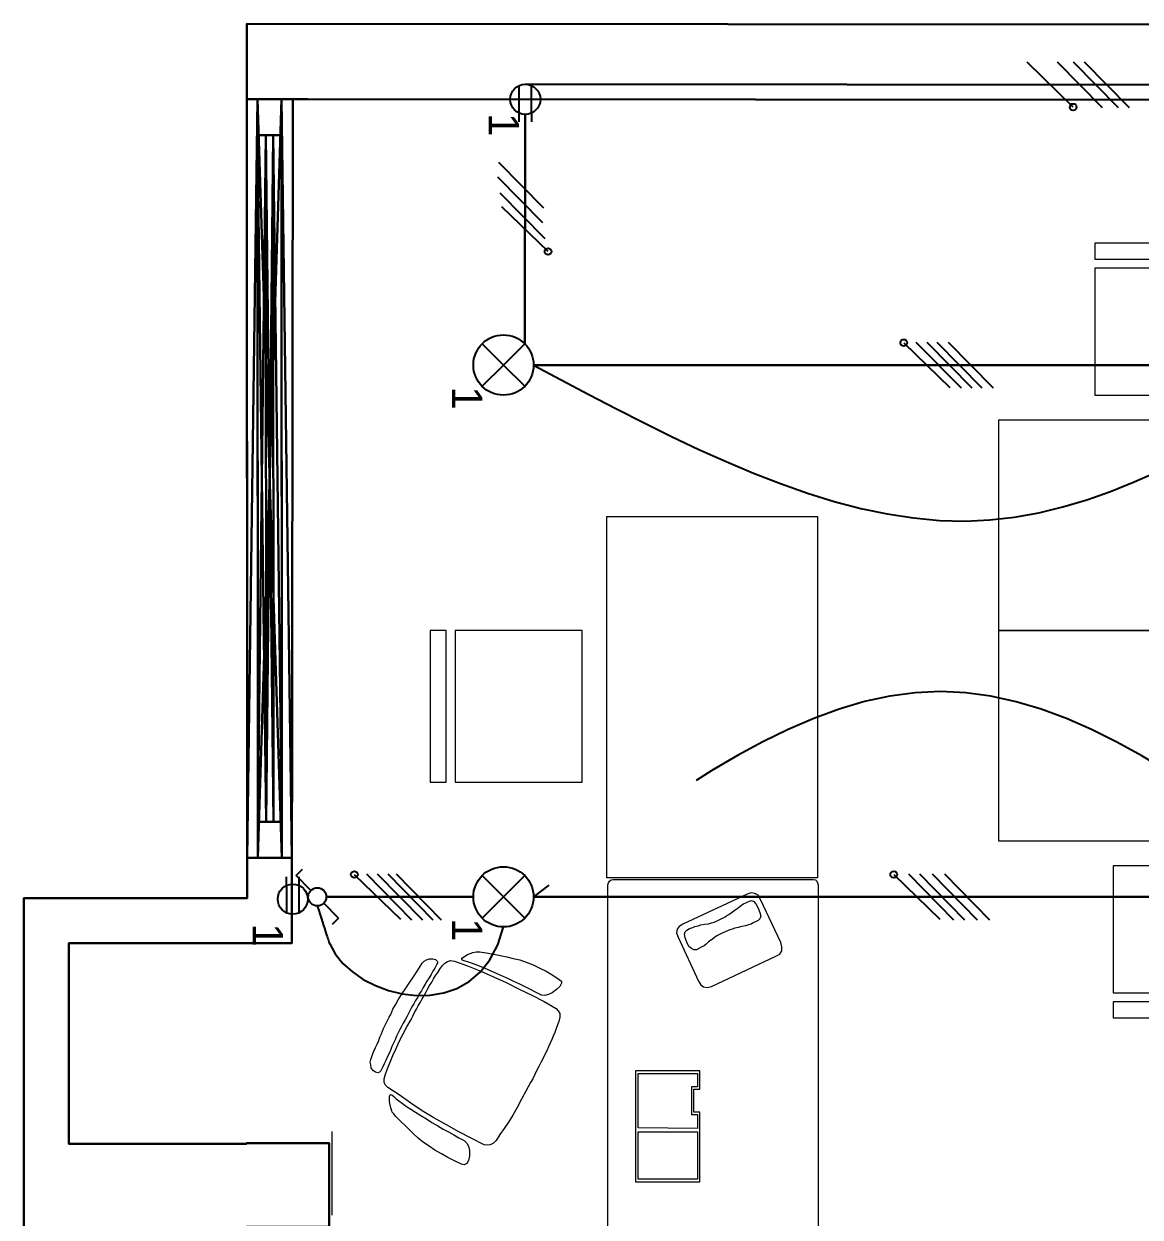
# Model space of a CAD drawing. Header units: metres. Extents: x -0.1 to 64.1, y -0.2 to 39.7.
# Drawn here: x 10.23 to 13.937, y 33.428 to 37.392 of the extents above; entities that cross this region are included whole.
import ezdxf

# ---------------------------------------------------------------- set-up
doc = ezdxf.new("R2010")
doc.units = ezdxf.units.M
doc.header["$LTSCALE"] = 0.2
doc.linetypes.add('ACAD_ISO02W100', pattern=[15, 12, -3])
for name, color, linetype in [('Canaletas', 4, 'Continuous'), ('conexiones', 7, 'ACAD_ISO02W100'), ('Fases', 7, 'Continuous'), ('Indicacion-Tabla', 7, 'Continuous'), ('Luminaria', 7, 'Continuous'), ('Medidas', 1, 'Continuous'), ('Tomacorrientes', 7, 'Continuous'), ('www.dwgautocad.com', 7, 'Continuous')]:
    doc.layers.add(name, color=color, linetype=linetype)
for name, color, linetype, true_color in [('DLX_APERT', 7, 'Continuous', 0x969696), ('DLX_CONT', 7, 'Continuous', 0x969696), ('DLX_ROOF', 7, 'Continuous', 0x7f7f7f)]:
    doc.layers.add(name, color=color, linetype=linetype, true_color=true_color)
for name, color, linetype, lineweight in [('L-Suelo', 7, 'ACAD_ISO02W100', 30), ('L-Techo', 7, 'Continuous', 30), ('Muebles', 9, 'Continuous', 5)]:
    doc.layers.add(name, color=color, linetype=linetype, lineweight=lineweight)
doc.layers.get('0').off()
doc.styles.get("Standard").update_dxf_attribs({"font": 'arial.ttf'})

# ---------------------------------------------------------------- blocks, each defined once
blk = doc.blocks.new('Tomacorriente')
at = {"layer": 'Tomacorrientes'}
for p, q in [((0.0453, 0.0211), (-0.0453, 0.0211)), ((0.0453, 0.0211), (0.0743, 0.0211)), ((-0.0453, -0.0211), (0.0453, -0.0211)), ((0.0453, -0.0211), (0.0743, -0.0211))]:
    blk.add_line(p, q, dxfattribs=at)
blk.add_circle((0, 0), 0.05, dxfattribs=at)
blk = doc.blocks.new('871_0_0')
mesh = blk.add_polyface()
corners = [(-1.1404, 0.0125, 0.88), (1.1404, -0.0125, 0.88), (1.1404, 0.0125, 0.88), (1.1404, -0.0125, 0.88), (-1.1404, 0.0125, 0.88), (-1.1404, -0.0125, 0.88), (-1.1404, 0.0125, -0.88), (-1.1404, -0.0125, 0.88), (-1.1404, 0.0125, 0.88), (-1.1404, -0.0125, 0.88), (-1.1404, 0.0125, -0.88), (-1.1404, -0.0125, -0.88), (1.1404, 0.0125, 0.88), (1.1404, -0.0125, -0.88), (1.1404, 0.0125, -0.88), (1.1404, -0.0125, -0.88), (1.1404, 0.0125, 0.88), (1.1404, -0.0125, 0.88), (1.1404, 0.0125, -0.88), (-1.1404, -0.0125, -0.88), (-1.1404, 0.0125, -0.88), (-1.1404, -0.0125, -0.88), (1.1404, 0.0125, -0.88), (1.1404, -0.0125, -0.88)]
mesh.append_faces([[corners[k] for k in face] for face in [(0, 1, 2), (3, 4, 5), (6, 7, 8), (9, 10, 11), (12, 13, 14), (15, 16, 17), (18, 19, 20), (21, 22, 23)]])
blk = doc.blocks.new('871_0_1')
mesh = blk.add_polyface()
corners = [(-1.2604, 0.04, 1), (1.2604, -0.04, 1), (1.2604, 0.04, 1), (1.2604, -0.04, 1), (-1.2604, 0.04, 1), (-1.2604, -0.04, 1), (1.2604, 0.04, 1), (1.2604, -0.04, -1), (1.2604, 0.04, -1), (1.2604, -0.04, -1), (1.2604, 0.04, 1), (1.2604, -0.04, 1), (1.2604, 0.04, -1), (-1.2604, -0.04, -1), (-1.2604, 0.04, -1), (-1.2604, -0.04, -1), (1.2604, 0.04, -1), (1.2604, -0.04, -1), (-1.2604, 0.04, -1), (-1.2604, -0.04, 1), (-1.2604, 0.04, 1), (-1.2604, -0.04, 1), (-1.2604, 0.04, -1), (-1.2604, -0.04, -1), (1.2604, -0.04, -1), (-1.1404, -0.04, -0.88), (-1.2604, -0.04, -1), (-1.2604, -0.04, -1), (-1.1404, -0.04, 0.88), (-1.2604, -0.04, 1), (-1.2604, -0.04, -1), (-1.1404, -0.04, -0.88), (-1.1404, -0.04, 0.88), (1.2604, -0.04, -1), (1.1404, -0.04, -0.88), (-1.1404, -0.04, -0.88), (1.2604, -0.04, 1), (1.1404, -0.04, -0.88), (1.2604, -0.04, -1), (1.2604, -0.04, 1), (1.1404, -0.04, 0.88), (1.1404, -0.04, -0.88), (-1.2604, -0.04, 1), (1.1404, -0.04, 0.88), (1.2604, -0.04, 1), (1.1404, -0.04, 0.88), (-1.2604, -0.04, 1), (-1.1404, -0.04, 0.88), (1.2604, 0.04, 1), (-1.1404, 0.04, 0.88), (-1.2604, 0.04, 1), (-1.2604, 0.04, 1), (-1.1404, 0.04, -0.88), (-1.2604, 0.04, -1), (-1.2604, 0.04, 1), (-1.1404, 0.04, 0.88), (-1.1404, 0.04, -0.88), (1.2604, 0.04, 1), (1.1404, 0.04, 0.88), (-1.1404, 0.04, 0.88), (1.2604, 0.04, -1), (1.1404, 0.04, 0.88), (1.2604, 0.04, 1), (1.2604, 0.04, -1), (1.1404, 0.04, -0.88), (1.1404, 0.04, 0.88), (-1.2604, 0.04, -1), (1.1404, 0.04, -0.88), (1.2604, 0.04, -1), (1.1404, 0.04, -0.88), (-1.2604, 0.04, -1), (-1.1404, 0.04, -0.88), (1.1404, -0.0125, 0.88), (-1.1404, -0.04, 0.88), (-1.1404, -0.0125, 0.88), (-1.1404, -0.04, 0.88), (1.1404, -0.0125, 0.88), (1.1404, -0.04, 0.88), (1.1404, -0.04, 0.88), (1.1404, -0.0125, -0.88), (1.1404, -0.04, -0.88), (1.1404, -0.0125, -0.88), (1.1404, -0.04, 0.88), (1.1404, -0.0125, 0.88), (-1.1404, -0.04, -0.88), (-1.1404, -0.0125, 0.88), (-1.1404, -0.04, 0.88), (-1.1404, -0.0125, 0.88), (-1.1404, -0.04, -0.88), (-1.1404, -0.0125, -0.88), (1.1404, -0.04, -0.88), (-1.1404, -0.0125, -0.88), (-1.1404, -0.04, -0.88), (-1.1404, -0.0125, -0.88), (1.1404, -0.04, -0.88), (1.1404, -0.0125, -0.88), (-1.1404, 0.0125, 0.88), (1.1404, 0.04, 0.88), (1.1404, 0.0125, 0.88), (1.1404, 0.04, 0.88), (-1.1404, 0.0125, 0.88), (-1.1404, 0.04, 0.88), (-1.1404, -0.0125, 0.88), (1.1404, 0.0125, 0.88), (1.1404, -0.0125, 0.88), (1.1404, 0.0125, 0.88), (-1.1404, -0.0125, 0.88), (-1.1404, 0.0125, 0.88), (1.1404, 0.04, -0.88), (1.1404, 0.0125, 0.88), (1.1404, 0.04, 0.88), (1.1404, 0.0125, 0.88), (1.1404, 0.04, -0.88), (1.1404, 0.0125, -0.88), (1.1404, 0.0125, -0.88), (1.1404, -0.0125, 0.88), (1.1404, 0.0125, 0.88), (1.1404, -0.0125, 0.88), (1.1404, 0.0125, -0.88), (1.1404, -0.0125, -0.88), (1.1404, 0.04, -0.88), (-1.1404, 0.0125, -0.88), (1.1404, 0.0125, -0.88), (-1.1404, 0.0125, -0.88), (1.1404, 0.04, -0.88), (-1.1404, 0.04, -0.88), (1.1404, -0.0125, -0.88), (-1.1404, 0.0125, -0.88), (-1.1404, -0.0125, -0.88), (-1.1404, 0.0125, -0.88), (1.1404, -0.0125, -0.88), (1.1404, 0.0125, -0.88), (-1.1404, 0.04, 0.88), (-1.1404, 0.0125, -0.88), (-1.1404, 0.04, -0.88), (-1.1404, 0.0125, -0.88), (-1.1404, 0.04, 0.88), (-1.1404, 0.0125, 0.88), (-1.1404, -0.0125, -0.88), (-1.1404, 0.0125, 0.88), (-1.1404, -0.0125, 0.88), (-1.1404, 0.0125, 0.88), (-1.1404, -0.0125, -0.88), (-1.1404, 0.0125, -0.88)]
mesh.append_faces([[corners[k] for k in face] for face in [(0, 1, 2), (3, 4, 5), (6, 7, 8), (9, 10, 11), (12, 13, 14), (15, 16, 17), (18, 19, 20), (21, 22, 23), (24, 25, 26), (27, 28, 29), (30, 31, 32), (33, 34, 35), (36, 37, 38), (39, 40, 41), (42, 43, 44), (45, 46, 47), (48, 49, 50), (51, 52, 53), (54, 55, 56), (57, 58, 59), (60, 61, 62), (63, 64, 65), (66, 67, 68), (69, 70, 71), (72, 73, 74), (75, 76, 77), (78, 79, 80), (81, 82, 83), (84, 85, 86), (87, 88, 89), (90, 91, 92), (93, 94, 95), (96, 97, 98), (99, 100, 101), (102, 103, 104), (105, 106, 107), (108, 109, 110), (111, 112, 113), (114, 115, 116), (117, 118, 119), (120, 121, 122), (123, 124, 125), (126, 127, 128), (129, 130, 131), (132, 133, 134), (135, 136, 137), (138, 139, 140), (141, 142, 143)]])
blk = doc.blocks.new('871_0_2')
mesh = blk.add_polyface()
corners = [(-1.1404, -0.0125, -0.88), (1.1404, -0.0125, 0.88), (-1.1404, -0.0125, 0.88), (1.1404, -0.0125, 0.88), (-1.1404, -0.0125, -0.88), (1.1404, -0.0125, -0.88), (1.1404, 0.0125, -0.88), (-1.1404, 0.0125, 0.88), (1.1404, 0.0125, 0.88), (-1.1404, 0.0125, 0.88), (1.1404, 0.0125, -0.88), (-1.1404, 0.0125, -0.88)]
mesh.append_faces([[corners[k] for k in face] for face in [(0, 1, 2), (3, 4, 5), (6, 7, 8), (9, 10, 11)]])
blk = doc.blocks.new('Lampara')
at = {"layer": 'Luminaria'}
for q in [(-0.0707, 0.0707), (0.0707, 0.0707), (-0.0707, -0.0707), (0.0707, -0.0707)]:
    blk.add_line((0, 0), q, dxfattribs=at)
blk.add_circle((0, 0), 0.1, dxfattribs=at)
blk = doc.blocks.new('*U110')
at = {"layer": 'Luminaria'}
for p, q in [((0.0707, 0.0707), (0.0212, 0.0212)), ((0.0707, 0.0707), (0.0919, 0.0495)), ((-0.0212, -0.0212), (-0.0707, -0.0707)), ((-0.0707, -0.0707), (-0.0919, -0.0495))]:
    blk.add_line(p, q, dxfattribs=at)
blk.add_circle((0, 0), 0.03, dxfattribs=at)
blk = doc.blocks.new('Fase')
at = {"layer": 'Fases'}
blk.add_line((-0.0535, -0.0922), (0.0535, 0.0922), dxfattribs=at)
blk = doc.blocks.new('Neutro')
at = {"layer": 'Fases'}
h = blk.add_hatch(dxfattribs=at)
h.set_pattern_fill('ANGLE', color=256)
h.set_pattern_definition([(0, (-26.865, -1.6355), (0, 6.985), [5.08, -1.905]), (90, (-26.865, -1.6355), (-6.985, 4e-16), [5.08, -1.905])])
h.paths.add_polyline_path([(-0.0645, -0.0922, 1), (-0.0424, -0.0922, 1)])
blk.add_circle((-0.0535, -0.0922), 0.0111, dxfattribs=at)
blk.add_blockref('Fase', (0, 0), dxfattribs=at)
blk = doc.blocks.new('A$C5C5878FB')
at = {"layer": 'Muebles'}
for p, q in [((0, 1286.8, -35.3), (1200, 1286.8, -35.3)), ((0, 586.8, -35.3), (0, 1286.8, -35.3)), ((1200, 1286.8, -35.3), (1200, 586.8, -35.3)), ((1200, 586.8, -35.3), (0, 586.8, -35.3)), ((378.7, 505, -35.3), (378.7, 83.2, -35.3)), ((882.2, 505, -35.3), (378.7, 505, -35.3)), ((882.2, 83.2, -35.3), (882.2, 505, -35.3)), ((378.7, 83.2, -35.3), (882.2, 83.2, -35.3)), ((882.2, 53.5, -35.3), (378.7, 53.5, -35.3)), ((378.7, 53.5, -35.3), (378.7, 0, -35.3)), ((882.2, 0, -35.3), (882.2, 53.5, -35.3)), ((378.7, 0, -35.3), (882.2, 0, -35.3))]:
    blk.add_line(p, q, dxfattribs=at)

msp = doc.modelspace()

# ---------------------------------------------------------------- linework, layer by layer
at = {"layer": 'conexiones'}
for points in [[(11.9227, 36.2586, 2.6), (13.356, 35.7404), (14.609, 36.2586, 2.6)], [(14.609, 34.492, 2.6), (13.2743, 35.1739), (11.9227, 34.492, 2.6)]]:
    msp.add_spline(points, degree=3, dxfattribs=at)
msp.add_open_spline([(11.2043, 34.462), (11.2334, 34.3737, -0.004), (11.2816, 34.1617, -0.0474), (11.7406, 34.0448, 1.3395), (11.8227, 34.392, 2.6)], degree=3, knots=[0, 0, 0, 0, 0.266799, 2.927042, 2.927042, 2.927042, 2.927042], dxfattribs=at)
at = {"layer": 'DLX_APERT'}
for points in [[(11.0056, 37.1419, 0), (11.0069, 34.6211, 0)], [(11.0856, 37.1419, 0), (11.0056, 37.1419, 0)], [(11.0069, 34.6211, 0), (11.0056, 37.1419, 0)], [(11.0056, 37.1419, 0), (11.0856, 37.1419, 0)], [(11.0056, 37.1419, 0), (11.0056, 37.1419, 0)], [(11.0056, 37.1419, 0), (11.0856, 37.1419, 0)], [(11.0856, 37.1419, 0), (11.0056, 37.1419, 0)], [(11.0056, 37.1419, 0), (11.0069, 34.6211, 0)], [(11.0069, 34.6211, 0), (11.0056, 37.1419, 0)], [(11.0056, 37.1419, 0), (11.0056, 37.1419, 0)], [(11.0869, 34.6211, 0), (11.0856, 37.1419, 0)], [(11.0856, 37.1419, 0), (11.0869, 34.6211, 0)], [(11.0856, 37.1419, 0), (11.0856, 37.1419, 0)], [(11.0856, 37.1419, 0), (11.0869, 34.6211, 0)], [(11.0869, 34.6211, 0), (11.0856, 37.1419, 0)], [(11.0856, 37.1419, 0), (11.0856, 37.1419, 0)], [(11.0057, 37.0219, 0), (11.0057, 37.0219, 0)], [(11.0057, 37.0219, 0), (11.0068, 34.7411, 0)], [(11.0068, 34.7411, 0), (11.0057, 37.0219, 0)], [(11.0068, 34.7411, 0), (11.0057, 37.0219, 0)], [(11.0057, 37.0219, 0), (11.0332, 37.0219, 0)], [(11.0332, 37.0219, 0), (11.0057, 37.0219, 0)], [(11.0057, 37.0219, 0), (11.0057, 37.0219, 0)], [(11.0057, 37.0219, 0), (11.0332, 37.0219, 0)], [(11.0332, 37.0219, 0), (11.0057, 37.0219, 0)], [(11.0057, 37.0219, 0), (11.0068, 34.7411, 0)], [(11.0332, 37.0219, 0), (11.0343, 34.7411, 0)], [(11.0332, 37.0219, 0), (11.0332, 37.0219, 0)], [(11.0343, 34.7411, 0), (11.0332, 37.0219, 0)], [(11.0343, 34.7411, 0), (11.0332, 37.0219, 0)], [(11.0332, 37.0219, 0), (11.0582, 37.0219, 0)], [(11.0582, 37.0219, 0), (11.0332, 37.0219, 0)], [(11.0332, 37.0219, 0), (11.0343, 34.7411, 0)], [(11.0582, 37.0219, 0), (11.0332, 37.0219, 0)], [(11.0332, 37.0219, 0), (11.0332, 37.0219, 0)], [(11.0332, 37.0219, 0), (11.0582, 37.0219, 0)], [(11.0332, 37.0219, 0), (11.0343, 34.7411, 0)], [(11.0343, 34.7411, 0), (11.0332, 37.0219, 0)], [(11.0332, 37.0219, 0), (11.0332, 37.0219, 0)], [(11.0332, 37.0219, 0), (11.0343, 34.7411, 0)], [(11.0582, 37.0219, 0), (11.0332, 37.0219, 0)], [(11.0332, 37.0219, 0), (11.0332, 37.0219, 0)], [(11.0332, 37.0219, 0), (11.0582, 37.0219, 0)], [(11.0582, 37.0219, 0), (11.0332, 37.0219, 0)], [(11.0343, 34.7411, 0), (11.0332, 37.0219, 0)], [(11.0332, 37.0219, 0), (11.0582, 37.0219, 0)], [(11.0593, 34.7411, 0), (11.0582, 37.0219, 0)], [(11.0582, 37.0219, 0), (11.0857, 37.0219, 0)], [(11.0582, 37.0219, 0), (11.0593, 34.7411, 0)], [(11.0582, 37.0219, 0), (11.0593, 34.7411, 0)], [(11.0857, 37.0219, 0), (11.0582, 37.0219, 0)], [(11.0593, 34.7411, 0), (11.0582, 37.0219, 0)], [(11.0582, 37.0219, 0), (11.0582, 37.0219, 0)], [(11.0582, 37.0219, 0), (11.0857, 37.0219, 0)], [(11.0857, 37.0219, 0), (11.0582, 37.0219, 0)], [(11.0582, 37.0219, 0), (11.0582, 37.0219, 0)], [(11.0593, 34.7411, 0), (11.0582, 37.0219, 0)], [(11.0582, 37.0219, 0), (11.0593, 34.7411, 0)], [(11.0593, 34.7411, 0), (11.0582, 37.0219, 0)], [(11.0582, 37.0219, 0), (11.0582, 37.0219, 0)], [(11.0582, 37.0219, 0), (11.0582, 37.0219, 0)], [(11.0582, 37.0219, 0), (11.0593, 34.7411, 0)], [(11.0857, 37.0219, 0), (11.0857, 37.0219, 0)], [(11.0857, 37.0219, 0), (11.0868, 34.7411, 0)], [(11.0868, 34.7411, 0), (11.0857, 37.0219, 0)], [(11.0857, 37.0219, 0), (11.0868, 34.7411, 0)], [(11.0868, 34.7411, 0), (11.0857, 37.0219, 0)], [(11.0857, 37.0219, 0), (11.0857, 37.0219, 0)], [(11.0068, 34.7411, 0), (11.0068, 34.7411, 0)], [(11.0343, 34.7411, 0), (11.0068, 34.7411, 0)], [(11.0343, 34.7411, 0), (11.0068, 34.7411, 0)], [(11.0068, 34.7411, 0), (11.0068, 34.7411, 0)], [(11.0068, 34.7411, 0), (11.0343, 34.7411, 0)], [(11.0068, 34.7411, 0), (11.0343, 34.7411, 0)], [(11.0343, 34.7411, 0), (11.0343, 34.7411, 0)], [(11.0593, 34.7411, 0), (11.0343, 34.7411, 0)], [(11.0593, 34.7411, 0), (11.0343, 34.7411, 0)], [(11.0343, 34.7411, 0), (11.0343, 34.7411, 0)], [(11.0343, 34.7411, 0), (11.0593, 34.7411, 0)], [(11.0343, 34.7411, 0), (11.0593, 34.7411, 0)], [(11.0343, 34.7411, 0), (11.0343, 34.7411, 0)], [(11.0343, 34.7411, 0), (11.0593, 34.7411, 0)], [(11.0343, 34.7411, 0), (11.0343, 34.7411, 0)], [(11.0343, 34.7411, 0), (11.0593, 34.7411, 0)], [(11.0593, 34.7411, 0), (11.0343, 34.7411, 0)], [(11.0593, 34.7411, 0), (11.0343, 34.7411, 0)], [(11.0868, 34.7411, 0), (11.0593, 34.7411, 0)], [(11.0593, 34.7411, 0), (11.0593, 34.7411, 0)], [(11.0593, 34.7411, 0), (11.0868, 34.7411, 0)], [(11.0868, 34.7411, 0), (11.0593, 34.7411, 0)], [(11.0593, 34.7411, 0), (11.0593, 34.7411, 0)], [(11.0593, 34.7411, 0), (11.0868, 34.7411, 0)], [(11.0593, 34.7411, 0), (11.0593, 34.7411, 0)], [(11.0593, 34.7411, 0), (11.0593, 34.7411, 0)], [(11.0868, 34.7411, 0), (11.0868, 34.7411, 0)], [(11.0868, 34.7411, 0), (11.0868, 34.7411, 0)], [(11.0069, 34.6211, 0), (11.0869, 34.6211, 0)], [(11.0069, 34.6211, 0), (11.0069, 34.6211, 0)], [(11.0069, 34.6211, 0), (11.0869, 34.6211, 0)], [(11.0869, 34.6211, 0), (11.0069, 34.6211, 0)], [(11.0869, 34.6211, 0), (11.0069, 34.6211, 0)], [(11.0069, 34.6211, 0), (11.0069, 34.6211, 0)], [(11.0869, 34.6211, 0), (11.0869, 34.6211, 0)], [(11.0869, 34.6211, 0), (11.0869, 34.6211, 0)]]:
    msp.add_polyline3d(points, dxfattribs=at)
at = {"layer": 'DLX_CONT'}
for points in [[(18.958, 37.3865, 0), (10.9702, 37.392, 0)], [(10.9702, 37.392, 0), (10.9717, 34.4877, 0)], [(18.958, 37.3865, 0), (10.9702, 37.392, 0)], [(10.9702, 37.392, 0), (10.9717, 34.4877, 0)], [(11.1229, 37.1419, 0), (11.1198, 34.3377, 0)], [(11.1229, 37.1419, 0), (11.1198, 34.3377, 0)], [(18.807, 37.1365, 0), (11.1229, 37.1419, 0)], [(18.807, 37.1365, 0), (11.1229, 37.1419, 0)], [(10.9717, 34.4877, 0), (10.2297, 34.4877, 0)], [(10.2297, 34.4877, 0), (10.2297, 32.4223, 0)], [(10.9717, 34.4877, 0), (10.2297, 34.4877, 0)], [(10.2297, 34.4877, 0), (10.2297, 32.4223, 0)], [(11.1198, 34.3377, 0), (10.3795, 34.3377, 0)], [(10.3795, 34.3377, 0), (10.3795, 33.6711, 0)], [(11.1198, 34.3377, 0), (10.3795, 34.3377, 0)], [(10.3795, 34.3377, 0), (10.3795, 33.6711, 0)], [(10.3795, 33.6711, 0), (10.9697, 33.6711, 0)], [(10.3795, 33.6711, 0), (10.9697, 33.6711, 0)], [(10.9697, 33.6711, 0), (10.9697, 33.6733, 0)], [(10.9697, 33.6733, 0), (11.2437, 33.6733, 0)], [(10.9697, 33.6711, 0), (10.9697, 33.6733, 0)], [(10.9697, 33.6733, 0), (11.2437, 33.6733, 0)]]:
    msp.add_polyline3d(points, dxfattribs=at)
at = {"layer": 'DLX_ROOF'}
for points in [[(18.958, 37.3865, 0), (10.9702, 37.392, 0)], [(10.9702, 37.392, 0), (10.9702, 37.392, 0)], [(10.9702, 37.392, 0), (18.958, 37.3865, 0)], [(10.9702, 37.392, 0), (10.9717, 34.4877, 0)], [(10.9717, 34.4877, 0), (10.9702, 37.392, 0)], [(10.9702, 37.392, 0), (10.9702, 37.392, 0)], [(10.9702, 37.392, 0), (18.958, 37.3865, 0)], [(10.9717, 34.4877, 0), (10.9702, 37.392, 0)], [(18.958, 37.3865, 0), (10.9702, 37.392, 0)], [(10.9702, 37.392, 0), (10.9717, 34.4877, 0)], [(11.1229, 37.1419, 0), (11.1198, 34.3377, 0)], [(11.1198, 34.3377, 0), (11.1229, 37.1419, 0)], [(18.807, 37.1365, 0), (11.1229, 37.1419, 0)], [(11.1229, 37.1419, 0), (18.807, 37.1365, 0)], [(10.9717, 34.4877, 0), (10.2297, 34.4877, 0)], [(10.2297, 34.4877, 0), (10.2297, 34.4877, 0)], [(10.2297, 34.4877, 0), (10.9717, 34.4877, 0)], [(10.2297, 34.4877, 0), (10.2297, 32.4223, 0)], [(10.2297, 32.4223, 0), (10.2297, 34.4877, 0)], [(10.2297, 34.4877, 0), (10.2297, 34.4877, 0)], [(10.2297, 32.4223, 0), (10.2297, 34.4877, 0)], [(10.2297, 34.4877, 0), (10.9717, 34.4877, 0)], [(10.9717, 34.4877, 0), (10.2297, 34.4877, 0)], [(10.2297, 34.4877, 0), (10.2297, 32.4223, 0)], [(10.9717, 34.4877, 0), (10.9717, 34.4877, 0)], [(10.9717, 34.4877, 0), (10.9717, 34.4877, 0)], [(11.1198, 34.3377, 0), (10.3795, 34.3377, 0)], [(10.3795, 34.3377, 0), (10.3795, 33.6711, 0)], [(10.3795, 33.6711, 0), (10.3795, 34.3377, 0)], [(10.3795, 34.3377, 0), (11.1198, 34.3377, 0)], [(10.3795, 33.6711, 0), (10.9697, 33.6711, 0)], [(10.9697, 33.6711, 0), (10.3795, 33.6711, 0)], [(10.9697, 33.6711, 0), (10.9697, 33.6733, 0)], [(10.9697, 33.6733, 0), (11.2437, 33.6733, 0)], [(11.2437, 33.6733, 0), (10.9697, 33.6733, 0)], [(10.9697, 33.6733, 0), (10.9697, 33.6711, 0)], [(11.2437, 33.6733, 0), (11.2437, 33.3962, 0)], [(11.2437, 33.3962, 0), (11.2437, 33.6733, 0)]]:
    msp.add_polyline3d(points, dxfattribs=at)
at = {"layer": 'L-Suelo'}
for p, q in [((11.8951, 37.1913), (15.7569, 37.1887)), ((11.1743, 34.492), (11.1697, 34.492))]:
    msp.add_line(p, q, dxfattribs=at)
at = {"layer": 'L-Techo'}
for p, q in [((11.8951, 37.0913), (11.8934, 36.3293, 2.6)), ((11.9227, 36.2586, 2.6), (14.609, 36.2586, 2.6)), ((11.7227, 34.492, 2.6), (11.2343, 34.492)), ((11.9227, 34.492, 2.6), (14.609, 34.492, 2.6))]:
    msp.add_line(p, q, dxfattribs=at)
at = {"layer": 'Muebles', "linetype": 'Continuous'}
for p, q in [((12.1695, 34.5318), (12.1712, 34.539)), ((12.1695, 33.3044), (12.1695, 34.5318)), ((12.1712, 34.539), (12.1748, 34.5444)), ((12.1748, 34.5444), (12.1802, 34.548)), ((12.1802, 34.548), (12.1874, 34.5497)), ((12.1874, 34.5497), (12.8513, 34.5497)), ((12.8513, 34.5497), (12.8585, 34.548)), ((12.8585, 34.548), (12.8639, 34.5444)), ((12.8639, 34.5444), (12.8657, 34.539)), ((12.8657, 34.539), (12.8675, 34.5318)), ((12.8675, 34.5318), (12.8675, 32.6619)), ((12.6324, 34.5013), (12.4189, 34.4008)), ((12.645, 34.5049), (12.6324, 34.5013)), ((12.6575, 34.503), (12.645, 34.5049)), ((12.6683, 34.4977), (12.6575, 34.503)), ((12.6755, 34.4851), (12.6683, 34.4977)), ((12.5876, 34.4456), (12.5984, 34.4528)), ((12.5984, 34.4528), (12.6073, 34.46)), ((12.6073, 34.46), (12.6145, 34.4654)), ((12.6145, 34.4654), (12.6199, 34.469)), ((12.6199, 34.469), (12.6396, 34.478)), ((12.6396, 34.478), (12.6468, 34.4797)), ((12.6468, 34.4797), (12.6539, 34.4761)), ((12.6539, 34.4761), (12.6611, 34.469)), ((12.6611, 34.469), (12.6683, 34.4546)), ((12.6683, 34.4546), (12.6737, 34.4403)), ((12.6755, 34.4851), (12.6755, 34.4851)), ((12.7437, 34.3398), (12.6755, 34.4851)), ((12.514, 34.4061), (12.5229, 34.408)), ((12.5229, 34.408), (12.5301, 34.4116)), ((12.5301, 34.4116), (12.5589, 34.4259)), ((12.5589, 34.4259), (12.5642, 34.4295)), ((12.5642, 34.4295), (12.5714, 34.4331)), ((12.5714, 34.4331), (12.5786, 34.4385)), ((12.5786, 34.4385), (12.5876, 34.4456)), ((12.6683, 34.4133), (12.6503, 34.4044)), ((12.6737, 34.4187), (12.6683, 34.4133)), ((12.6737, 34.4403), (12.6773, 34.4277)), ((12.6773, 34.4277), (12.6737, 34.4187)), ((12.3991, 34.3846), (12.3974, 34.3721)), ((12.3974, 34.3721), (12.4027, 34.3577)), ((12.4063, 34.3936), (12.3991, 34.3846)), ((12.4189, 34.4008), (12.4063, 34.3936)), ((12.4243, 34.3685), (12.426, 34.3756)), ((12.426, 34.3559), (12.4243, 34.3685)), ((12.426, 34.3756), (12.4314, 34.3811)), ((12.4314, 34.3811), (12.4405, 34.3864)), ((12.4405, 34.3864), (12.4512, 34.39)), ((12.4512, 34.39), (12.4584, 34.3936)), ((12.4584, 34.3936), (12.4691, 34.3954)), ((12.4691, 34.3954), (12.4781, 34.399)), ((12.4781, 34.399), (12.4907, 34.4008)), ((12.4907, 34.4008), (12.5032, 34.4026)), ((12.5032, 34.4026), (12.514, 34.4061)), ((12.5427, 34.3685), (12.5337, 34.3631)), ((12.5517, 34.3721), (12.5427, 34.3685)), ((12.575, 34.3828), (12.5517, 34.3721)), ((12.5822, 34.3846), (12.575, 34.3828)), ((12.5912, 34.3882), (12.5822, 34.3846)), ((12.6019, 34.39), (12.5912, 34.3882)), ((12.6145, 34.3936), (12.6019, 34.39)), ((12.627, 34.3954), (12.6145, 34.3936)), ((12.636, 34.399), (12.627, 34.3954)), ((12.645, 34.4008), (12.636, 34.399)), ((12.6503, 34.4044), (12.645, 34.4008)), ((12.6503, 34.4044), (12.6503, 34.4044)), ((12.4027, 34.3577), (12.4709, 34.2124)), ((12.4314, 34.3416), (12.426, 34.3559)), ((12.4386, 34.3272), (12.4314, 34.3416)), ((12.4889, 34.329), (12.4817, 34.3254)), ((12.496, 34.3344), (12.4889, 34.329)), ((12.505, 34.3434), (12.496, 34.3344)), ((12.5158, 34.3506), (12.505, 34.3434)), ((12.5248, 34.3577), (12.5158, 34.3506)), ((12.5337, 34.3631), (12.5248, 34.3577)), ((12.7473, 34.3254), (12.7437, 34.3398)), ((11.6849, 34.2859), (11.6867, 34.2896)), ((11.6867, 34.2896), (11.6939, 34.2949)), ((11.6939, 34.2949), (11.7029, 34.3003)), ((11.7029, 34.3003), (11.7118, 34.3039)), ((11.7118, 34.3039), (11.7208, 34.3075)), ((11.7208, 34.3075), (11.7316, 34.3093)), ((11.7316, 34.3093), (11.7441, 34.3093)), ((11.7441, 34.3093), (11.7657, 34.3057)), ((11.7657, 34.3057), (11.7962, 34.3003)), ((11.7962, 34.3003), (11.8339, 34.2932)), ((11.8339, 34.2932), (11.8554, 34.2877)), ((12.4476, 34.3201), (12.4386, 34.3272)), ((12.4548, 34.3165), (12.4476, 34.3201)), ((12.4638, 34.3165), (12.4548, 34.3165)), ((12.4817, 34.3254), (12.4638, 34.3165)), ((12.514, 34.1944), (12.7275, 34.2949)), ((12.7275, 34.2949), (12.7401, 34.3021)), ((12.7401, 34.3021), (12.7473, 34.3129)), ((12.7473, 34.3129), (12.7473, 34.3254)), ((11.5378, 34.2482), (11.5522, 34.2716)), ((11.5522, 34.2716), (11.5593, 34.2787)), ((11.5593, 34.2787), (11.5665, 34.2823)), ((11.5665, 34.2823), (11.5772, 34.2859)), ((11.5772, 34.2859), (11.588, 34.2859)), ((11.588, 34.2859), (11.597, 34.2841)), ((11.5952, 34.2554), (11.588, 34.2446)), ((11.6006, 34.2662), (11.5952, 34.2554)), ((11.597, 34.2841), (11.6024, 34.2787)), ((11.6042, 34.2734), (11.6006, 34.2662)), ((11.6024, 34.2787), (11.6042, 34.2734)), ((11.6042, 34.2411), (11.6114, 34.2518)), ((11.6114, 34.2518), (11.6186, 34.2626)), ((11.6186, 34.2626), (11.6275, 34.2716)), ((11.6275, 34.2716), (11.6365, 34.277)), ((11.6365, 34.277), (11.6472, 34.2806)), ((11.6472, 34.2806), (11.6598, 34.2787)), ((11.6598, 34.2787), (11.7029, 34.2626)), ((11.6849, 34.2823), (11.6849, 34.2859)), ((11.6885, 34.2806), (11.6849, 34.2823)), ((11.6885, 34.2806), (11.6885, 34.2806)), ((11.7065, 34.2751), (11.6885, 34.2806)), ((11.7029, 34.2626), (11.7477, 34.2446)), ((11.7316, 34.2662), (11.7065, 34.2751)), ((11.7621, 34.2537), (11.7316, 34.2662)), ((11.7998, 34.2375), (11.7621, 34.2537)), ((11.8554, 34.2877), (11.877, 34.2823)), ((11.877, 34.2823), (11.8985, 34.2751)), ((11.8985, 34.2751), (11.9218, 34.2662)), ((11.9218, 34.2662), (11.9433, 34.2554)), ((11.9433, 34.2554), (11.9649, 34.2446)), ((11.5091, 34.2052), (11.5234, 34.2267)), ((11.5234, 34.2267), (11.5378, 34.2482)), ((11.5683, 34.2124), (11.5629, 34.2016)), ((11.5755, 34.2232), (11.5683, 34.2124)), ((11.5827, 34.2339), (11.5755, 34.2232)), ((11.588, 34.2446), (11.5827, 34.2339)), ((11.5844, 34.2088), (11.5898, 34.2196)), ((11.5898, 34.2196), (11.597, 34.2303)), ((11.597, 34.2303), (11.6042, 34.2411)), ((11.7477, 34.2446), (11.789, 34.2267)), ((11.789, 34.2267), (11.8321, 34.207)), ((11.8195, 34.2285), (11.7998, 34.2375)), ((11.8392, 34.2196), (11.8195, 34.2285)), ((11.8572, 34.2106), (11.8392, 34.2196)), ((11.877, 34.2016), (11.8572, 34.2106)), ((11.9649, 34.2446), (11.9864, 34.2321)), ((11.9864, 34.2321), (12.008, 34.2177)), ((12.008, 34.2177), (12.0151, 34.2124)), ((12.0151, 34.2124), (12.0151, 34.2052)), ((12.4709, 34.2124), (12.4781, 34.1998)), ((11.484, 34.1675), (11.4965, 34.1855)), ((11.4965, 34.1855), (11.5091, 34.2052)), ((11.5503, 34.1801), (11.5432, 34.1693)), ((11.5557, 34.1908), (11.5503, 34.1801)), ((11.5629, 34.2016), (11.5557, 34.1908)), ((11.5593, 34.1639), (11.5647, 34.1746)), ((11.5647, 34.1746), (11.5701, 34.1855)), ((11.5701, 34.1855), (11.5772, 34.198)), ((11.5772, 34.198), (11.5844, 34.2088)), ((11.8321, 34.207), (11.8751, 34.1855)), ((11.8751, 34.1855), (11.9164, 34.1657)), ((11.8949, 34.1927), (11.877, 34.2016)), ((11.9128, 34.1837), (11.8949, 34.1927)), ((11.9308, 34.1746), (11.9128, 34.1837)), ((11.9487, 34.1657), (11.9308, 34.1746)), ((11.9846, 34.1729), (11.9721, 34.1675)), ((11.999, 34.1837), (11.9846, 34.1729)), ((12.0097, 34.1944), (11.999, 34.1837)), ((12.0151, 34.2052), (12.0097, 34.1944)), ((12.4781, 34.1998), (12.4871, 34.1927)), ((12.4871, 34.1927), (12.4996, 34.1908)), ((12.4996, 34.1908), (12.514, 34.1944)), ((11.4552, 34.1191), (11.4642, 34.1334)), ((11.4642, 34.1334), (11.4732, 34.1496)), ((11.4732, 34.1496), (11.484, 34.1675)), ((11.5252, 34.137), (11.5181, 34.1262)), ((11.5306, 34.1477), (11.5252, 34.137)), ((11.5378, 34.1585), (11.5306, 34.1477)), ((11.5432, 34.1693), (11.5378, 34.1585)), ((11.5396, 34.1298), (11.5467, 34.1424)), ((11.5467, 34.1424), (11.5522, 34.1532)), ((11.5522, 34.1532), (11.5593, 34.1639)), ((11.9164, 34.1657), (11.9577, 34.1441)), ((11.9595, 34.1639), (11.9487, 34.1657)), ((11.9577, 34.1441), (11.9972, 34.1208)), ((11.9721, 34.1675), (11.9595, 34.1639)), ((11.4391, 34.0832), (11.4427, 34.0922)), ((11.4427, 34.0922), (11.4481, 34.1011)), ((11.4481, 34.1011), (11.4517, 34.1101)), ((11.4517, 34.1101), (11.4552, 34.1191)), ((11.4552, 34.1191), (11.4552, 34.1191)), ((11.5019, 34.0939), (11.4965, 34.0832)), ((11.5073, 34.1047), (11.5019, 34.0939)), ((11.5127, 34.1155), (11.5073, 34.1047)), ((11.5181, 34.1262), (11.5127, 34.1155)), ((11.5162, 34.085), (11.5217, 34.0957)), ((11.5217, 34.0957), (11.527, 34.1083)), ((11.527, 34.1083), (11.5342, 34.1191)), ((11.5342, 34.1191), (11.5396, 34.1298)), ((11.9972, 34.1208), (12.0044, 34.1137)), ((12.0044, 34.1137), (12.0097, 34.1047)), ((12.0097, 34.0922), (12.0061, 34.0778)), ((12.0097, 34.1047), (12.0097, 34.0922)), ((11.4212, 34.0455), (11.4247, 34.0545)), ((11.4247, 34.0545), (11.4301, 34.0652)), ((11.4301, 34.0652), (11.4337, 34.0742)), ((11.4337, 34.0742), (11.4391, 34.0832)), ((11.4786, 34.0508), (11.4732, 34.0401)), ((11.484, 34.0617), (11.4786, 34.0508)), ((11.4893, 34.0724), (11.484, 34.0617)), ((11.4965, 34.0832), (11.4893, 34.0724)), ((11.4893, 34.0365), (11.5019, 34.0598)), ((11.5019, 34.0598), (11.5162, 34.085)), ((11.5162, 34.085), (11.5162, 34.085)), ((11.9972, 34.0545), (11.9936, 34.0419)), ((12.0025, 34.067), (11.9972, 34.0545)), ((12.0061, 34.0778), (12.0025, 34.067)), ((11.4032, 34.0024), (11.4086, 34.015)), ((11.4086, 34.015), (11.4122, 34.0257)), ((11.4122, 34.0257), (11.4176, 34.0365)), ((11.4176, 34.0365), (11.4212, 34.0455)), ((11.4624, 34.0167), (11.457, 34.006)), ((11.4678, 34.0293), (11.4624, 34.0167)), ((11.466, 33.9881), (11.4767, 34.0114)), ((11.4732, 34.0401), (11.4678, 34.0293)), ((11.4767, 34.0114), (11.4893, 34.0365)), ((11.9828, 34.0186), (11.9775, 34.006)), ((11.9882, 34.0293), (11.9828, 34.0186)), ((11.9936, 34.0419), (11.9882, 34.0293)), ((11.3871, 33.9647), (11.3924, 33.9791)), ((11.3924, 33.9791), (11.3978, 33.9917)), ((11.3978, 33.9917), (11.4032, 34.0024)), ((11.4427, 33.9719), (11.4373, 33.9612)), ((11.4481, 33.9845), (11.4427, 33.9719)), ((11.4517, 33.9952), (11.4481, 33.9845)), ((11.457, 34.006), (11.4517, 33.9952)), ((11.4552, 33.9647), (11.466, 33.9881)), ((11.9667, 33.9809), (11.9595, 33.9683)), ((11.9721, 33.9934), (11.9667, 33.9809)), ((11.9775, 34.006), (11.9721, 33.9934)), ((11.3799, 33.9432), (11.3817, 33.9522)), ((11.3817, 33.9343), (11.3799, 33.9432)), ((11.3817, 33.9522), (11.3871, 33.9647)), ((11.3835, 33.9234), (11.3817, 33.9343)), ((11.4265, 33.9378), (11.4212, 33.9252)), ((11.4319, 33.9486), (11.4265, 33.9378)), ((11.4373, 33.9612), (11.4319, 33.9486)), ((11.4373, 33.9217), (11.4462, 33.9432)), ((11.4462, 33.9432), (11.4552, 33.9647)), ((11.9469, 33.9414), (11.9397, 33.9288)), ((11.9541, 33.9557), (11.9469, 33.9414)), ((11.9595, 33.9683), (11.9541, 33.9557)), ((11.3907, 33.9145), (11.3835, 33.9234)), ((11.3978, 33.9091), (11.3907, 33.9145)), ((11.405, 33.9073), (11.3978, 33.9091)), ((11.4104, 33.9091), (11.405, 33.9073)), ((11.4157, 33.9145), (11.4104, 33.9091)), ((11.4212, 33.9252), (11.4157, 33.9145)), ((11.4265, 33.8876), (11.4301, 33.9001)), ((11.4301, 33.9001), (11.4373, 33.9217)), ((11.9272, 33.9019), (11.92, 33.8876)), ((11.9325, 33.9145), (11.9272, 33.9019)), ((11.9397, 33.9288), (11.9325, 33.9145)), ((12.261, 33.9145), (12.261, 33.5448)), ((12.4745, 33.9145), (12.261, 33.9145)), ((12.27, 33.7243), (12.27, 33.9055)), ((12.27, 33.9055), (12.4674, 33.9055)), ((12.4674, 33.9055), (12.4674, 33.8607)), ((12.4745, 33.8535), (12.4745, 33.9145)), ((11.4265, 33.8768), (11.4265, 33.8876)), ((11.4301, 33.8678), (11.4265, 33.8768)), ((11.4391, 33.8588), (11.4301, 33.8678)), ((11.4767, 33.8338), (11.4391, 33.8588)), ((11.9128, 33.875), (11.8967, 33.8463)), ((11.92, 33.8876), (11.9128, 33.875)), ((12.4674, 33.8607), (12.4476, 33.8607)), ((12.4476, 33.8607), (12.4476, 33.7691)), ((12.4548, 33.7763), (12.4548, 33.8535)), ((12.4548, 33.8535), (12.4745, 33.8535)), ((12.4745, 33.8535), (12.4745, 33.8535)), ((12.4745, 33.8535), (12.4745, 33.8535)), ((11.4445, 33.8283), (11.4462, 33.8338)), ((11.4445, 33.8212), (11.4445, 33.8283)), ((11.4445, 33.8122), (11.4445, 33.8212)), ((11.4462, 33.8338), (11.4498, 33.8355)), ((11.4498, 33.8355), (11.4517, 33.8338)), ((11.4517, 33.8338), (11.4588, 33.8283)), ((11.4588, 33.8283), (11.466, 33.8212)), ((11.466, 33.8212), (11.475, 33.814)), ((11.475, 33.814), (11.4876, 33.805)), ((11.5145, 33.8068), (11.4767, 33.8338)), ((11.8823, 33.8194), (11.868, 33.7924)), ((11.8967, 33.8463), (11.8823, 33.8194)), ((11.4462, 33.8014), (11.4445, 33.8122)), ((11.4481, 33.7907), (11.4462, 33.8014)), ((11.4517, 33.7817), (11.4481, 33.7907)), ((11.4534, 33.7763), (11.4517, 33.7817)), ((11.4588, 33.7709), (11.4534, 33.7763)), ((11.4876, 33.805), (11.5001, 33.796)), ((11.5001, 33.796), (11.5145, 33.7871)), ((11.5522, 33.7817), (11.5145, 33.8068)), ((11.5145, 33.7871), (11.5306, 33.7763)), ((11.5306, 33.7763), (11.5486, 33.7655)), ((11.5917, 33.7583), (11.5522, 33.7817)), ((11.868, 33.7924), (11.8536, 33.7673)), ((12.4745, 33.7763), (12.4548, 33.7763)), ((12.4745, 33.5448), (12.4745, 33.7763)), ((11.4642, 33.7638), (11.4588, 33.7709)), ((11.4732, 33.7548), (11.4642, 33.7638)), ((11.484, 33.744), (11.4732, 33.7548)), ((11.4947, 33.7333), (11.484, 33.744)), ((11.5486, 33.7655), (11.5665, 33.7548)), ((11.5665, 33.7548), (11.5844, 33.7422)), ((11.5844, 33.7422), (11.6042, 33.7314)), ((11.6329, 33.735), (11.5917, 33.7583)), ((11.6741, 33.7117), (11.6329, 33.735)), ((11.8392, 33.744), (11.8249, 33.7225)), ((11.8536, 33.7673), (11.8392, 33.744)), ((12.4476, 33.7691), (12.4674, 33.7691)), ((12.4674, 33.7691), (12.4674, 33.7225)), ((11.5091, 33.7189), (11.4947, 33.7333)), ((11.5234, 33.7045), (11.5091, 33.7189)), ((11.5396, 33.6902), (11.5234, 33.7045)), ((11.6042, 33.7314), (11.6222, 33.7207)), ((11.6222, 33.7207), (11.6401, 33.7117)), ((11.6401, 33.7117), (11.658, 33.7009)), ((11.658, 33.7009), (11.6741, 33.692)), ((11.7155, 33.6902), (11.6741, 33.7117)), ((11.8106, 33.7028), (11.798, 33.683)), ((11.8249, 33.7225), (11.8106, 33.7028)), ((12.4674, 33.7225), (12.27, 33.7243)), ((12.27, 33.5538), (12.27, 33.7117)), ((12.27, 33.7117), (12.4674, 33.7117)), ((12.4674, 33.7117), (12.4674, 33.5538)), ((11.5575, 33.6758), (11.5396, 33.6902)), ((11.5755, 33.6633), (11.5575, 33.6758)), ((11.5952, 33.6507), (11.5755, 33.6633)), ((11.6741, 33.692), (11.6921, 33.683)), ((11.6921, 33.683), (11.7011, 33.674)), ((11.7011, 33.674), (11.7065, 33.6633)), ((11.7065, 33.6633), (11.7101, 33.6489)), ((11.7585, 33.6686), (11.7155, 33.6902)), ((11.7675, 33.6668), (11.7585, 33.6686)), ((11.7782, 33.6686), (11.7675, 33.6668)), ((11.789, 33.674), (11.7782, 33.6686)), ((11.798, 33.683), (11.789, 33.674)), ((11.6167, 33.6381), (11.5952, 33.6507)), ((11.6383, 33.6256), (11.6167, 33.6381)), ((11.6598, 33.6148), (11.6383, 33.6256)), ((11.6832, 33.604), (11.6598, 33.6148)), ((11.7065, 33.6166), (11.7011, 33.6058)), ((11.7101, 33.6309), (11.7065, 33.6166)), ((11.7101, 33.6489), (11.7101, 33.6309)), ((11.6921, 33.6023), (11.6832, 33.604)), ((11.7011, 33.6058), (11.6921, 33.6023)), ((12.261, 33.5448), (12.4745, 33.5448)), ((12.4674, 33.5538), (12.27, 33.5538))]:
    msp.add_line(p, q, dxfattribs=at)
at = {"layer": 'Muebles'}
msp.add_polyline3d([(11.2522, 33.7121, 0), (11.2522, 33.435, 0)], dxfattribs=at)
msp.add_polyline3d([(11.2522, 33.7121, 0), (11.2522, 33.435, 0)], dxfattribs=at)

# ---------------------------------------------------------------- block references
at = {"layer": 'Canaletas'}
for name, p, rotation in [('Neutro', (13.6386, 37.1901), 75.93928592381762), ('Neutro', (11.8942, 36.7103, 1.3), 75.93928592381762), ('Tomacorriente', (11.1229, 34.4844), 90.19384472138573)]:
    msp.add_blockref(name, p, dxfattribs=dict(at, rotation=rotation))
at = {"layer": 'DLX_APERT', "rotation": 270.0282832773802}
for name in ['871_0_1', '871_0_0', '871_0_2']:
    msp.add_blockref(name, (11.0462, 35.8815, 1), dxfattribs=at)
at = {"layer": 'DLX_CONT', "rotation": 270.0282832773802}
for name in ['871_0_1', '871_0_0', '871_0_2']:
    msp.add_blockref(name, (11.0462, 35.8815, 1), dxfattribs=at)
at = {"layer": 'Fases'}
for name, p, rotation in [('Fase', (13.736, 37.19), 254.6857185726246), ('Fase', (13.7897, 37.19), 254.6857185726246), ('Fase', (13.826, 37.19), 254.6857185726246), ('Fase', (11.8807, 36.8566), 254.6857185726246), ('Fase', (11.8778, 36.8079), 254.6857185726246), ('Fase', (11.885, 36.7549), 254.6857185726246), ('Neutro', (13.2284, 36.2586, 2.6), 255.9791818827593), ('Fase', (13.2676, 36.2586, 2.6), 254.6857185726246), ('Fase', (13.3039, 36.2586, 2.6), 254.6857185726246), ('Fase', (13.3369, 36.2586, 2.6), 254.6857185726246), ('Fase', (13.3744, 36.2586, 2.6), 254.6857185726246), ('Neutro', (11.4038, 34.492, 1.3), 255.9791818827593), ('Fase', (11.4422, 34.492, 1.3), 254.6857185726246), ('Fase', (11.4785, 34.492, 1.3), 254.6857185726246), ('Fase', (11.5131, 34.492, 1.3), 254.6857185726246), ('Fase', (11.5413, 34.492, 1.3), 254.6857185726246), ('Neutro', (13.1954, 34.492, 2.6), 255.9791818827593), ('Fase', (13.2425, 34.492, 2.6), 254.6857185726246), ('Fase', (13.2788, 34.492, 2.6), 254.6857185726246), ('Fase', (13.3213, 34.492, 2.6), 254.6857185726246), ('Fase', (13.3624, 34.492, 2.6), 254.6857185726246)]:
    msp.add_blockref(name, p, dxfattribs=dict(at, rotation=rotation))
at = {"layer": 'L-Techo', "rotation": 270}
for name, p in [('Lampara', (11.8227, 36.2586, 2.6)), ('*U110', (11.2043, 34.492)), ('Lampara', (11.8227, 34.492, 2.6))]:
    msp.add_blockref(name, p, dxfattribs=at)
at = {"layer": 'Medidas', "rotation": 270}
msp.add_blockref('Tomacorriente', (11.8951, 37.1413), dxfattribs=at)
at = {"layer": 'www.dwgautocad.com', "xscale": 0.00100000000000001, "yscale": 0.00100000000000001, "zscale": 0.00100000000000001}
for p, rotation in [((14.6685, 36.6636, 0.0353), 180), ((11.5792, 35.7553, 0.0353), 270)]:
    msp.add_blockref('A$C5C5878FB', p, dxfattribs=dict(at, rotation=rotation))
msp.add_blockref('A$C5C5878FB', (13.4685, 34.09, 0.0353), dxfattribs=at)

# ---------------------------------------------------------------- texts
at = {"layer": 'Indicacion-Tabla', "char_height": 0.1, "width": 0.174042, "attachment_point": 1, "rotation": 270}
for insert in [(11.874, 37.096), (11.752, 36.1879, 2.6), (11.752, 34.4213, 2.6), (11.0902, 34.4041, 2.6)]:
    msp.add_mtext('1', dxfattribs=dict(at, insert=insert))

# ---------------------------------------------------------------- meshes
at = {"layer": 'DLX_CONT'}
mesh = msp.add_polyface(dxfattribs=at)
corners = [(10.9717, 34.4877, 2.8), (10.2297, 34.4877), (10.2297, 34.4877, 2.8), (10.2297, 34.4877), (10.9717, 34.4877, 2.8), (10.9717, 34.4877), (18.958, 37.3865, 2.8), (10.9702, 37.392), (10.9702, 37.392, 2.8), (10.9702, 37.392), (18.958, 37.3865, 2.8), (18.958, 37.3865), (18.958, 33.6711, 2.8), (18.958, 37.3865), (18.958, 37.3865, 2.8), (18.958, 37.3865), (18.958, 33.6711, 2.8), (18.958, 33.6711), (19.9581, 33.6718, 2.8), (18.958, 33.6711), (18.958, 33.6711, 2.8), (18.958, 33.6711), (19.9581, 33.6718, 2.8), (19.9581, 33.6718), (19.9581, 36.2961), (19.9581, 34.3124, 2.3), (19.9581, 36.2961, 2.8), (19.9581, 33.6719, 2.3), (19.9581, 33.6718), (19.9581, 33.6718, 2.8), (19.9581, 33.6719, 0.8), (19.9581, 33.6718), (19.9581, 33.6719, 2.3), (19.9581, 36.2961, 2.8), (19.9581, 33.6719, 2.3), (19.9581, 33.6718, 2.8), (19.9581, 36.2961, 2.8), (19.9581, 34.3124, 2.3), (19.9581, 33.6719, 2.3), (19.9581, 36.2961), (19.9581, 34.3124, 0.8), (19.9581, 34.3124, 2.3), (19.9581, 33.6718), (19.9581, 34.3124, 0.8), (19.9581, 36.2961), (19.9581, 34.3124, 0.8), (19.9581, 33.6718), (19.9581, 33.6719, 0.8), (19.9581, 36.2961), (21.93, 36.2961, 0.8), (22.5171, 36.2961), (22.5171, 36.2961, 2.8), (20.4817, 36.2961, 2.3), (19.9581, 36.2961, 2.8), (22.5171, 36.2961, 2.8), (21.93, 36.2961, 2.3), (20.4817, 36.2961, 2.3), (20.4817, 36.2961, 2.3), (19.9581, 36.2961), (19.9581, 36.2961, 2.8), (20.4817, 36.2961, 0.8), (19.9581, 36.2961), (20.4817, 36.2961, 2.3), (22.5171, 36.2961), (21.93, 36.2961, 2.3), (22.5171, 36.2961, 2.8), (22.5171, 36.2961), (21.93, 36.2961, 0.8), (21.93, 36.2961, 2.3), (21.93, 36.2961, 0.8), (19.9581, 36.2961), (20.4817, 36.2961, 0.8), (22.501, 36.4698, 2.8), (22.5171, 36.2961), (22.5171, 36.2961, 2.8), (22.5171, 36.2961), (22.501, 36.4698, 2.8), (22.501, 36.4698), (23.1629, 36.5323, 2.8), (22.501, 36.4698), (22.501, 36.4698, 2.8), (22.501, 36.4698), (23.1629, 36.5323, 2.8), (23.1629, 36.5323), (23.2406, 36.5243, 2.8), (23.1629, 36.5323), (23.1629, 36.5323, 2.8), (23.1629, 36.5323), (23.2406, 36.5243, 2.8), (23.2406, 36.5243), (23.3093, 36.4872, 2.8), (23.2406, 36.5243), (23.2406, 36.5243, 2.8), (23.2406, 36.5243), (23.3093, 36.4872, 2.8), (23.3093, 36.4872), (23.3586, 36.4265, 2.8), (23.3093, 36.4872), (23.3093, 36.4872, 2.8), (23.3093, 36.4872), (23.3586, 36.4265, 2.8), (23.3586, 36.4265), (23.3808, 36.3516, 2.8), (23.3586, 36.4265), (23.3586, 36.4265, 2.8), (23.3586, 36.4265), (23.3808, 36.3516, 2.8), (23.3808, 36.3516), (23.6439, 33.508, 2.8), (23.3808, 36.3516), (23.3808, 36.3516, 2.8), (23.3808, 36.3516), (23.6439, 33.508, 2.8), (23.6439, 33.508), (23.6358, 33.4305, 2.8), (23.6439, 33.508), (23.6439, 33.508, 2.8), (23.6439, 33.508), (23.6358, 33.4305, 2.8), (23.6358, 33.4305), (23.5987, 33.3619, 2.8), (23.6358, 33.4305), (23.6358, 33.4305, 2.8), (23.6358, 33.4305), (23.5987, 33.3619, 2.8), (23.5987, 33.3619), (23.5383, 33.3128, 2.8), (23.5987, 33.3619), (23.5987, 33.3619, 2.8), (23.5987, 33.3619), (23.5383, 33.3128, 2.8), (23.5383, 33.3128), (23.4636, 33.2904, 2.8), (23.5383, 33.3128), (23.5383, 33.3128, 2.8), (23.5383, 33.3128), (23.4636, 33.2904, 2.8), (23.4636, 33.2904), (22.794, 33.2272, 2.8), (23.4636, 33.2904), (23.4636, 33.2904, 2.8), (23.4636, 33.2904), (22.794, 33.2272, 2.8), (22.794, 33.2272), (23.0843, 30.197, 2.8), (22.794, 33.2272), (22.794, 33.2272, 2.8), (22.794, 33.2272), (23.0843, 30.197, 2.8), (23.0843, 30.197), (23.0941, 30.197, 2.8), (23.0843, 30.197), (23.0843, 30.197, 2.8), (23.0843, 30.197), (23.0941, 30.197, 2.8), (23.0941, 30.197), (23.0941, 29.8949, 2.8), (23.0941, 30.197), (23.0941, 30.197, 2.8), (23.0941, 30.197), (23.0941, 29.8949, 2.8), (23.0941, 29.8949), (10.2297, 32.4223, 2.8), (10.9658, 32.4235), (10.9658, 32.4235, 2.8), (10.9658, 32.4235), (10.2297, 32.4223, 2.8), (10.2297, 32.4223), (10.2297, 34.4877, 2.8), (10.2297, 32.4223), (10.2297, 32.4223, 2.8), (10.2297, 32.4223), (10.2297, 34.4877, 2.8), (10.2297, 34.4877)]
mesh.append_faces([[corners[k] for k in face] for face in [(0, 1, 2), (3, 4, 5), (6, 7, 8), (9, 10, 11), (12, 13, 14), (15, 16, 17), (18, 19, 20), (21, 22, 23), (24, 25, 26), (27, 28, 29), (30, 31, 32), (33, 34, 35), (36, 37, 38), (39, 40, 41), (42, 43, 44), (45, 46, 47), (48, 49, 50), (51, 52, 53), (54, 55, 56), (57, 58, 59), (60, 61, 62), (63, 64, 65), (66, 67, 68), (69, 70, 71), (72, 73, 74), (75, 76, 77), (78, 79, 80), (81, 82, 83), (84, 85, 86), (87, 88, 89), (90, 91, 92), (93, 94, 95), (96, 97, 98), (99, 100, 101), (102, 103, 104), (105, 106, 107), (108, 109, 110), (111, 112, 113), (114, 115, 116), (117, 118, 119), (120, 121, 122), (123, 124, 125), (126, 127, 128), (129, 130, 131), (132, 133, 134), (135, 136, 137), (138, 139, 140), (141, 142, 143), (144, 145, 146), (147, 148, 149), (150, 151, 152), (153, 154, 155), (156, 157, 158), (159, 160, 161), (162, 163, 164), (165, 166, 167), (168, 169, 170), (171, 172, 173)]])
mesh = msp.add_polyface(dxfattribs=at)
corners = [(10.9702, 37.392, 2.8), (10.9716, 34.6211, 2), (10.9717, 34.4877, 2.8), (10.9717, 34.4877), (10.9716, 34.6211, 2), (10.9716, 34.6211), (10.9717, 34.4877, 2.8), (10.9716, 34.6211, 2), (10.9717, 34.4877), (10.9702, 37.392, 2.8), (10.9704, 37.1419, 2), (10.9716, 34.6211, 2), (10.9702, 37.392), (10.9704, 37.1419, 2), (10.9702, 37.392, 2.8), (10.9704, 37.1419, 2), (10.9702, 37.392), (10.9704, 37.1419), (11.1201, 34.6211, 2), (11.0856, 37.1419, 2), (11.1229, 37.1419, 2), (11.0856, 37.1419, 2), (11.1201, 34.6211, 2), (11.0869, 34.6211, 2), (11.0869, 34.6211, 2), (11.1201, 34.6211), (11.0869, 34.6211), (11.1201, 34.6211), (11.0869, 34.6211, 2), (11.1201, 34.6211, 2), (11.0856, 37.1419, 2), (11.1229, 37.1419), (11.1229, 37.1419, 2), (11.1229, 37.1419), (11.0856, 37.1419, 2), (11.0856, 37.1419), (11.0056, 37.1419, 2), (10.9716, 34.6211, 2), (10.9704, 37.1419, 2), (10.9716, 34.6211, 2), (11.0056, 37.1419, 2), (11.0069, 34.6211, 2)]
mesh.append_faces([[corners[k] for k in face] for face in [(0, 1, 2), (3, 4, 5), (6, 7, 8), (9, 10, 11), (12, 13, 14), (15, 16, 17), (18, 19, 20), (21, 22, 23), (24, 25, 26), (27, 28, 29), (30, 31, 32), (33, 34, 35), (36, 37, 38), (39, 40, 41)]])
mesh = msp.add_polyface(dxfattribs=at)
corners = [(10.9704, 37.1419), (11.0056, 37.1419, 2), (10.9704, 37.1419, 2), (11.0056, 37.1419, 2), (10.9704, 37.1419), (11.0056, 37.1419)]
mesh.append_faces([[corners[k] for k in face] for face in [(0, 1, 2), (3, 4, 5)]])
mesh = msp.add_polyface(dxfattribs=at)
corners = [(11.1729, 37.1419), (11.1229, 37.1419, 2), (11.1229, 37.1419)]
mesh.append_faces([[corners[k] for k in face] for face in [(0, 1, 2)]])
mesh = msp.add_polyface(dxfattribs=at)
corners = [(11.0069, 34.6211), (10.9716, 34.6211, 2), (11.0069, 34.6211, 2), (10.9716, 34.6211, 2), (11.0069, 34.6211), (10.9716, 34.6211)]
mesh.append_faces([[corners[k] for k in face] for face in [(0, 1, 2), (3, 4, 5)]])
mesh = msp.add_polyface(dxfattribs=at)
corners = [(10.9697, 33.6711, 2.8), (10.3795, 33.6711), (10.3795, 33.6711, 2.8), (10.3795, 33.6711), (10.9697, 33.6711, 2.8), (10.9697, 33.6711), (10.3795, 33.6711, 2.8), (10.3795, 34.3377), (10.3795, 34.3377, 2.8), (10.3795, 34.3377), (10.3795, 33.6711, 2.8), (10.3795, 33.6711), (10.3795, 34.3377, 2.8), (11.1198, 34.3377), (11.1198, 34.3377, 2.8), (11.1198, 34.3377), (10.3795, 34.3377, 2.8), (10.3795, 34.3377)]
mesh.append_faces([[corners[k] for k in face] for face in [(0, 1, 2), (3, 4, 5), (6, 7, 8), (9, 10, 11), (12, 13, 14), (15, 16, 17)]])
mesh = msp.add_polyface(dxfattribs=at)
corners = [(10.9697, 33.3962, 2.8), (11.2437, 33.3962), (11.2437, 33.3962, 2.8), (11.2437, 33.3962), (10.9697, 33.3962, 2.8), (10.9697, 33.3962), (11.2437, 33.3962, 2.8), (11.2437, 33.6733), (11.2437, 33.6733, 2.8), (11.2437, 33.6733), (11.2437, 33.3962, 2.8), (11.2437, 33.3962)]
mesh.append_faces([[corners[k] for k in face] for face in [(0, 1, 2), (3, 4, 5), (6, 7, 8), (9, 10, 11)]])
mesh = msp.add_polyface(dxfattribs=at)
corners = [(10.9697, 33.6733, 2.8), (10.9697, 33.6711), (10.9697, 33.6711, 2.8), (10.9697, 33.6711), (10.9697, 33.6733, 2.8), (10.9697, 33.6733)]
mesh.append_faces([[corners[k] for k in face] for face in [(0, 1, 2), (3, 4, 5)]])
mesh = msp.add_polyface(dxfattribs=at)
corners = [(11.2437, 33.6733, 2.8), (10.9697, 33.6733), (10.9697, 33.6733, 2.8), (10.9697, 33.6733), (11.2437, 33.6733, 2.8), (11.2437, 33.6733)]
mesh.append_faces([[corners[k] for k in face] for face in [(0, 1, 2), (3, 4, 5)]])

doc.saveas('drawing.dxf')
